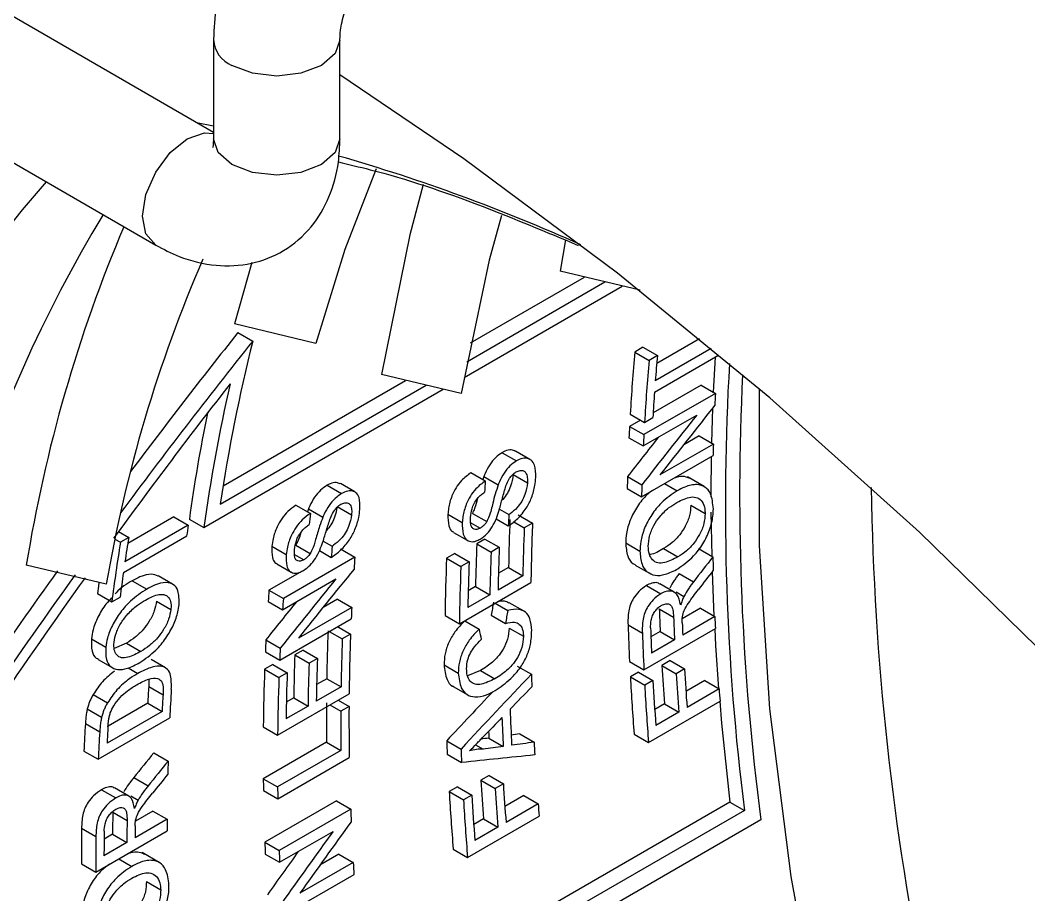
# Model space of a CAD drawing. Extents: x 17.3 to 113.1, y 4.8 to 84.5.
# Drawn here: x 75.046 to 76.043, y 64.821 to 65.686 of the extents above; entities that cross this region are included whole.
import ezdxf

# ---------------------------------------------------------------- set-up
doc = ezdxf.new("R2010")
doc.units = 0
doc.header["$MEASUREMENT"] = 0
doc.layers.add('OBJECT', color=7, linetype='CONTINUOUS')

msp = doc.modelspace()

# ---------------------------------------------------------------- linework, layer by layer
at = {"layer": 'OBJECT'}
for p, q in [((75.23685, 65.57482), (74.80027, 65.82685)), ((74.73778, 65.7186), (75.17972, 65.46347)), ((75.23685, 65.66662), (75.23685, 65.56864)), ((75.36185, 65.56864), (75.36185, 65.66662)), ((75.22, 65.58455), (75.23687, 65.58134)), ((75.58484, 65.46854), (75.5796, 65.43758)), ((75.27476, 65.44623), (75.25773, 65.38583)), ((75.49096, 65.36683), (75.60362, 65.43187)), ((75.65856, 65.41881), (75.5796, 65.43758)), ((75.48455, 65.33278), (75.64086, 65.42302)), ((75.48736, 65.34823), (75.6239, 65.42705)), ((75.33802, 65.36635), (75.25773, 65.38583)), ((75.26108, 65.37706), (75.27567, 65.36864)), ((75.71729, 65.37092), (75.67499, 65.3465)), ((75.66146, 65.3625), (75.6533, 65.35779)), ((75.66146, 65.3625), (75.67567, 65.3543)), ((75.72898, 65.36128), (75.67361, 65.32932)), ((75.6533, 65.35779), (75.66751, 65.34959)), ((75.67567, 65.3543), (75.66751, 65.34959)), ((75.6728, 65.31827), (75.73535, 65.35438)), ((75.73265, 65.35282), (75.73081, 65.31827)), ((75.48179, 65.31676), (75.40282, 65.33553)), ((75.22729, 65.18427), (75.46408, 65.32097)), ((75.24361, 65.20751), (75.44713, 65.325)), ((75.24641, 65.22565), (75.42684, 65.32982)), ((75.71888, 65.32515), (75.67145, 65.29777)), ((75.71888, 65.32515), (75.73305, 65.31697)), ((75.73305, 65.31697), (75.66234, 65.27615)), ((75.64884, 65.29651), (75.66301, 65.28833)), ((75.66178, 65.26496), (75.71455, 65.29542)), ((75.66301, 65.28833), (75.67117, 65.29304)), ((75.65905, 65.29061), (75.64817, 65.28433)), ((75.64817, 65.28433), (75.66234, 65.27615)), ((75.64762, 65.27313), (75.66178, 65.26496)), ((75.71687, 65.27502), (75.70168, 65.26625)), ((75.71687, 65.27502), (75.73102, 65.26685)), ((75.73102, 65.26685), (75.67826, 65.23639)), ((75.52225, 65.25833), (75.53644, 65.25013)), ((75.54965, 65.25174), (75.53546, 65.25993)), ((75.66001, 65.21469), (75.73072, 65.25551)), ((75.4914, 65.2386), (75.5056, 65.23041)), ((75.50417, 65.23486), (75.50319, 65.2318)), ((75.50417, 65.23486), (75.51836, 65.22667)), ((75.53309, 65.23671), (75.54726, 65.22853)), ((75.64618, 65.23484), (75.66033, 65.22667)), ((75.72191, 65.22485), (75.70542, 65.23437)), ((75.3493, 65.22613), (75.36355, 65.2179)), ((75.37653, 65.21964), (75.36229, 65.22786)), ((75.64587, 65.22285), (75.66001, 65.21469)), ((75.68279, 65.22783), (75.69519, 65.22068)), ((75.31839, 65.20644), (75.33263, 65.19822)), ((75.33076, 65.20293), (75.32969, 65.19992)), ((75.33076, 65.20293), (75.34499, 65.19471)), ((75.35914, 65.20509), (75.37336, 65.19688)), ((75.51951, 65.20248), (75.52882, 65.1971)), ((75.70871, 65.2064), (75.72285, 65.19824)), ((75.19758, 65.1949), (75.15211, 65.16865)), ((75.19758, 65.1949), (75.21189, 65.18664)), ((75.21299, 65.19253), (75.22729, 65.18427)), ((75.46859, 65.19742), (75.48277, 65.18924)), ((75.49278, 65.19837), (75.50695, 65.19019)), ((75.51622, 65.19286), (75.52828, 65.1859)), ((75.53811, 65.19697), (75.55227, 65.1888)), ((75.72864, 65.19971), (75.72938, 65.15619)), ((75.21189, 65.18664), (75.14934, 65.15053)), ((75.49115, 65.18917), (75.50055, 65.18374)), ((75.53367, 65.19012), (75.54411, 65.18409)), ((75.55227, 65.1888), (75.54411, 65.18409)), ((75.13949, 65.17297), (75.14489, 65.16985)), ((75.14299, 65.18037), (75.15305, 65.17456)), ((75.15305, 65.17456), (75.14489, 65.16985)), ((75.14781, 65.1399), (75.21036, 65.17601)), ((75.47409, 65.17962), (75.48825, 65.17145)), ((75.50527, 65.17301), (75.49712, 65.1683)), ((75.50527, 65.17301), (75.51943, 65.16484)), ((75.29457, 65.16584), (75.30879, 65.15763)), ((75.31831, 65.16705), (75.33252, 65.15885)), ((75.34169, 65.16158), (75.35326, 65.1549)), ((75.34525, 65.17104), (75.35419, 65.16588)), ((75.36245, 65.1632), (75.37664, 65.15501)), ((75.49712, 65.1683), (75.51127, 65.16013)), ((75.51943, 65.16484), (75.51127, 65.16013)), ((75.64434, 65.16935), (75.65848, 65.16118)), ((75.68181, 65.16352), (75.69596, 65.15536)), ((75.71643, 65.16367), (75.73058, 65.1555)), ((75.37664, 65.15501), (75.30593, 65.11418)), ((75.317, 65.15766), (75.32602, 65.15246)), ((75.47548, 65.15882), (75.46732, 65.15411)), ((75.46732, 65.15411), (75.48148, 65.14593)), ((75.47548, 65.15882), (75.48963, 65.15064)), ((75.13093, 65.12831), (75.05185, 65.14713)), ((75.29934, 65.14846), (75.31355, 65.14026)), ((75.48963, 65.15064), (75.48148, 65.14593)), ((75.52855, 65.14491), (75.5186, 65.13917)), ((75.52855, 65.14491), (75.5427, 65.13675)), ((75.6538, 65.14731), (75.66795, 65.13915)), ((75.15661, 65.1318), (75.17088, 65.12357)), ((75.19646, 65.1284), (75.1822, 65.13663)), ((75.32459, 65.14134), (75.29174, 65.12238)), ((75.30514, 65.10313), (75.3579, 65.13359)), ((75.5427, 65.13675), (75.51822, 65.12262)), ((75.69722, 65.13883), (75.71137, 65.13066)), ((75.72983, 65.14076), (75.73165, 65.0969)), ((75.29174, 65.12238), (75.30593, 65.11418)), ((75.47996, 65.08923), (75.55067, 65.13005)), ((75.49592, 65.12607), (75.48868, 65.1219)), ((75.49592, 65.12607), (75.51006, 65.11791)), ((75.66493, 65.12708), (75.67908, 65.11891)), ((75.6923, 65.12047), (75.67815, 65.12864)), ((75.12211, 65.11914), (75.13639, 65.1109)), ((75.13639, 65.1109), (75.14455, 65.11561)), ((75.18051, 65.11154), (75.19474, 65.10332)), ((75.35939, 65.11367), (75.34519, 65.10548)), ((75.35939, 65.11367), (75.37355, 65.10549)), ((75.51006, 65.11791), (75.48831, 65.10535)), ((75.6944, 65.12073), (75.70198, 65.11635)), ((75.29095, 65.11132), (75.30514, 65.10313)), ((75.37355, 65.10549), (75.32079, 65.07503)), ((75.51534, 65.10966), (75.52788, 65.10242)), ((75.54335, 65.10192), (75.52921, 65.11008)), ((75.67756, 65.10394), (75.69171, 65.09577)), ((75.71833, 65.10459), (75.70025, 65.09415)), ((75.71833, 65.10459), (75.7325, 65.09641)), ((75.30231, 65.05347), (75.37302, 65.09429)), ((75.46582, 65.09739), (75.47996, 65.08923)), ((75.4853, 65.09208), (75.49944, 65.08392)), ((75.51136, 65.09776), (75.5255, 65.08959)), ((75.7325, 65.09641), (75.70077, 65.07809)), ((75.35126, 65.08173), (75.36422, 65.07424)), ((75.35942, 65.08644), (75.37238, 65.07895)), ((75.52913, 65.08504), (75.54327, 65.07688)), ((75.64666, 65.08823), (75.66082, 65.08006)), ((75.66234, 65.04375), (75.73305, 65.08457)), ((75.11616, 65.07447), (75.13039, 65.06626)), ((75.28871, 65.07349), (75.30287, 65.06531)), ((75.37238, 65.07895), (75.36422, 65.07424)), ((75.67845, 65.08156), (75.66928, 65.07627)), ((75.69261, 65.07338), (75.66994, 65.0603)), ((75.67845, 65.08156), (75.69261, 65.07338)), ((75.15099, 65.07018), (75.1388, 65.06472)), ((75.15099, 65.07018), (75.1652, 65.06197)), ((75.28815, 65.06164), (75.30231, 65.05347)), ((75.3254, 65.06316), (75.31725, 65.05845)), ((75.3254, 65.06316), (75.33956, 65.05498)), ((75.12301, 65.05395), (75.13722, 65.04574)), ((75.18934, 65.04576), (75.17515, 65.05395)), ((75.31725, 65.05845), (75.3314, 65.05027)), ((75.33956, 65.05498), (75.3314, 65.05027)), ((75.64817, 65.05193), (75.66234, 65.04375)), ((75.68831, 65.05283), (75.68015, 65.04812)), ((75.68831, 65.05283), (75.70248, 65.04465)), ((75.15254, 65.04565), (75.16199, 65.04019)), ((75.2956, 65.04896), (75.28744, 65.04425)), ((75.28744, 65.04425), (75.30159, 65.03608)), ((75.2956, 65.04896), (75.30975, 65.04079)), ((75.46476, 65.04874), (75.4789, 65.04057)), ((75.50079, 65.04304), (75.48795, 65.03796)), ((75.50079, 65.04304), (75.51494, 65.03488)), ((75.53707, 65.04753), (75.55122, 65.03936)), ((75.68015, 65.04812), (75.69432, 65.03994)), ((75.70248, 65.04465), (75.69432, 65.03994)), ((75.30975, 65.04079), (75.30159, 65.03608)), ((75.3488, 65.03499), (75.3388, 65.02921)), ((75.3488, 65.03499), (75.36295, 65.02682)), ((75.65712, 65.04153), (75.64896, 65.03682)), ((75.64896, 65.03682), (75.66313, 65.02864)), ((75.65712, 65.04153), (75.67129, 65.03335)), ((75.67129, 65.03335), (75.66313, 65.02864)), ((75.72251, 65.03308), (75.70387, 65.02233)), ((75.72251, 65.03308), (75.7367, 65.02489)), ((75.17279, 65.02714), (75.18697, 65.01896)), ((75.36295, 65.02682), (75.33847, 65.01269)), ((75.47143, 65.02868), (75.4882, 65.01899)), ((75.7367, 65.02489), (75.70498, 65.00657)), ((75.11797, 65.01946), (75.13216, 65.01127)), ((75.30024, 64.97929), (75.37095, 65.02011)), ((75.31617, 65.01615), (75.30888, 65.01194)), ((75.31617, 65.01615), (75.33031, 65.00798)), ((75.36007, 65.01383), (75.37085, 65.0076)), ((75.6669, 64.97203), (75.73761, 65.01285)), ((75.11212, 65.00513), (75.1263, 64.99694)), ((75.18604, 65.00267), (75.13164, 64.97127)), ((75.17187, 65.01085), (75.13265, 64.9882)), ((75.17187, 65.01085), (75.18604, 65.00267)), ((75.33031, 65.00798), (75.30855, 64.99542)), ((75.35191, 65.00912), (75.36269, 65.00289)), ((75.37085, 65.0076), (75.36269, 65.00289)), ((75.68262, 65.01006), (75.67305, 65.00453)), ((75.69682, 65.00186), (75.67415, 64.98878)), ((75.68262, 65.01006), (75.69682, 65.00186)), ((75.12292, 64.95537), (75.19363, 64.99619)), ((75.11022, 64.99062), (75.12439, 64.98244)), ((75.2861, 64.98745), (75.30024, 64.97929)), ((75.34866, 64.97226), (75.28611, 64.93615)), ((75.34866, 64.97226), (75.3628, 64.96409)), ((75.46741, 64.97368), (75.48157, 64.96551)), ((75.50911, 64.97628), (75.52327, 64.96811)), ((75.53968, 64.98042), (75.55385, 64.97224)), ((75.6527, 64.98023), (75.6669, 64.97203)), ((75.10876, 64.96354), (75.12292, 64.95537)), ((75.3628, 64.96409), (75.30025, 64.92798)), ((75.4959, 64.96967), (75.5033, 64.96539)), ((75.17788, 64.96172), (75.19203, 64.95356)), ((75.30041, 64.91638), (75.37112, 64.9572)), ((75.46796, 64.96038), (75.48213, 64.9522)), ((75.15803, 64.93725), (75.17218, 64.92908)), ((75.28611, 64.93615), (75.30025, 64.92798)), ((75.50924, 64.93937), (75.50108, 64.93466)), ((75.50108, 64.93466), (75.51526, 64.92647)), ((75.50924, 64.93937), (75.52342, 64.93118)), ((75.12606, 64.92532), (75.14021, 64.91715)), ((75.15313, 64.91888), (75.13899, 64.92704)), ((75.28627, 64.92454), (75.30041, 64.91638)), ((75.47803, 64.92808), (75.46987, 64.92337)), ((75.46987, 64.92337), (75.48405, 64.91519)), ((75.47803, 64.92808), (75.4922, 64.9199)), ((75.52342, 64.93118), (75.51526, 64.92647)), ((75.15517, 64.91918), (75.16238, 64.91501)), ((75.74737, 64.91311), (75.21299, 64.60462)), ((75.35834, 64.91432), (75.28763, 64.8735)), ((75.35834, 64.91432), (75.3725, 64.90615)), ((75.4922, 64.9199), (75.48405, 64.91519)), ((75.54359, 64.91953), (75.52491, 64.90875)), ((75.54359, 64.91953), (75.5578, 64.91133)), ((75.74737, 64.91311), (75.76167, 64.90485)), ((75.13729, 64.90298), (75.15143, 64.89482)), ((75.17703, 64.90423), (75.15976, 64.89426)), ((75.17703, 64.90423), (75.19117, 64.89606)), ((75.76167, 64.90485), (75.22729, 64.59636)), ((75.3725, 64.90615), (75.30179, 64.86533)), ((75.5578, 64.91133), (75.52607, 64.89302)), ((75.19117, 64.89606), (75.15944, 64.87775)), ((75.77799, 64.89543), (75.24361, 64.58694)), ((75.48804, 64.85845), (75.55875, 64.89927)), ((75.50371, 64.89651), (75.49409, 64.89095)), ((75.50371, 64.89651), (75.51791, 64.88831)), ((75.10649, 64.88722), (75.12064, 64.87906)), ((75.12047, 64.84372), (75.19118, 64.88455)), ((75.30226, 64.85354), (75.35503, 64.884)), ((75.51791, 64.88831), (75.49524, 64.87522)), ((75.15128, 64.87304), (75.12862, 64.85995)), ((75.13714, 64.8812), (75.12871, 64.87633)), ((75.13714, 64.8812), (75.15128, 64.87304)), ((75.28763, 64.8735), (75.30179, 64.86533)), ((75.18305, 64.85349), (75.16642, 64.86309)), ((75.47383, 64.86665), (75.48804, 64.85845)), ((75.14324, 64.85687), (75.15603, 64.84949)), ((75.2881, 64.86172), (75.30226, 64.85354)), ((75.37505, 64.85339), (75.32228, 64.82293)), ((75.36087, 64.86157), (75.3421, 64.85073)), ((75.36087, 64.86157), (75.37505, 64.85339)), ((75.10632, 64.85189), (75.12047, 64.84372)), ((75.17056, 64.83464), (75.18471, 64.82647)), ((75.30507, 64.80063), (75.37578, 64.84145))]:
    msp.add_line(p, q, dxfattribs=at)
at = {"layer": 'OBJECT', "flags": 128}
for points in [[(75.36184, 65.66599), (75.3571, 65.65282), (75.34355, 65.64111), (75.32327, 65.63329), (75.29935, 65.63054), (75.27544, 65.63329), (75.25516, 65.64111)], [(77.33365, 63.05845), (77.33219, 63.06233), (77.25324, 63.26016), (77.1661, 63.45664), (77.0711, 63.65098), (76.96863, 63.84239), (76.8591, 64.03011), (76.74296, 64.21337), (76.62067, 64.39144), (76.49272, 64.56361), (76.35963, 64.72917), (76.22193, 64.88747), (76.08018, 65.03786), (75.93496, 65.17974), (75.78683, 65.31254), (75.63641, 65.43572), (75.48429, 65.54879), (75.36161, 65.63178)], [(75.16677, 65.49208), (75.17014, 65.51356), (75.17972, 65.53564), (75.19405, 65.55498), (75.21097, 65.56863), (75.22788, 65.57451), (75.23685, 65.5739)], [(75.25516, 65.54313), (75.24161, 65.55483), (75.23685, 65.56864)], [(75.36185, 65.56864), (75.3571, 65.55483), (75.34355, 65.54313), (75.32327, 65.5353), (75.29935, 65.53256), (75.27544, 65.5353), (75.25516, 65.54313)], [(75.39771, 65.53895), (75.36671, 65.45902), (75.33802, 65.36635)], [(75.4442, 65.52348), (75.43091, 65.47376), (75.40282, 65.33553)], [(75.17971, 65.46347), (75.17014, 65.4745), (75.16677, 65.49208)], [(75.52161, 65.49263), (75.50952, 65.44843), (75.48179, 65.31676)], [(75.77619, 65.32163), (75.77619, 65.16617), (75.78665, 65.00514), (75.80749, 64.83952), (75.8386, 64.6703), (75.87979, 64.49852), (75.93081, 64.3252), (75.99134, 64.15139), (76.06103, 63.97815), (76.13946, 63.80651), (76.22615, 63.63752)], [(75.73014, 65.30222), (75.72975, 65.29098), (75.72912, 65.26795)], [(75.72886, 65.25443), (75.72857, 65.21792), (75.72857, 65.21485)], [(75.12354, 65.13014), (75.12307, 65.12659), (75.12211, 65.11914)], [(75.73232, 65.08415), (75.73328, 65.06782), (75.73626, 65.02514)], [(75.73727, 65.01265), (75.73915, 64.99099), (75.74737, 64.91311)], [(75.5088, 64.98299), (75.50894, 64.97986), (75.50911, 64.97628)]]:
    msp.add_lwpolyline(points, dxfattribs=at)
at = {"layer": 'OBJECT'}
for centre, radius, start, end in [((75.26598, 65.66819), 0.02916, 183.06962, 248.22934), ((74.8679, 63.83628), 1.78457, 65.77475, 73.97478), ((75.98024, 64.72859), 1.20906, 138.73628, 175.2801), ((76.28968, 64.78841), 1.35908, 148.76237, 177.45923), ((76.48975, 64.91399), 1.45668, 157.06449, 170.79002), ((76.50427, 64.8948), 1.39305, 156.52879, 170.35042), ((76.87255, 64.96713), 1.64658, 165.88644, 171.60553), ((77.6842, 65.17929), 2.03873, 174.9771, 176.70404), ((77.65525, 65.17855), 1.98737, 174.9266, 175.64929), ((77.67896, 65.17125), 2.01935, 174.93319, 176.67617), ((78.16382, 65.20603), 2.42095, 176.67763, 187.14641), ((78.20165, 65.21512), 2.44465, 177.17996, 187.51413), ((76.89833, 64.9516), 1.68716, 167.16378, 172.07322), ((77.72213, 65.17368), 2.05443, 175.96413, 176.66933), ((77.82316, 65.20757), 2.09297, 177.00367, 177.32796), ((76.93309, 64.9544), 1.7365, 168.60949, 172.11825), ((77.7776, 65.17385), 2.13229, 177.03007, 177.3313), ((77.76324, 65.1662), 2.10378, 177.0041, 177.30935), ((77.91763, 65.20386), 2.18752, 178.34994, 178.64715), ((77.85174, 65.17117), 2.20648, 178.34631, 178.65773), ((77.52526, 65.07874), 2.02535, 175.70536, 176.01888), ((77.8432, 65.16313), 2.1838, 178.33265, 178.64726), ((78.56694, 65.26161), 2.68008, 180.80615, 191.67043), ((77.22651, 64.9857), 1.90576, 173.59742, 173.92501), ((77.62997, 65.0892), 2.10392, 177.06005, 177.36543), ((77.7224, 65.10386), 2.19423, 177.69097, 178.92789), ((76.97362, 64.92716), 1.78074, 171.62121, 171.96679), ((77.7182, 65.09569), 2.17589, 177.67168, 178.91886), ((77.73645, 65.10007), 2.18599, 177.67378, 179.21423), ((76.89604, 64.89334), 1.76553, 170.83458, 171.62367), ((76.91689, 64.88418), 1.79488, 170.84196, 172.7433), ((77.33168, 64.99333), 1.98501, 175.01325, 175.3313), ((77.69441, 65.0849), 2.19888, 177.82626, 178.9271), ((77.69801, 65.08146), 2.18018, 177.80804, 178.91817), ((77.39905, 65.00415), 2.02803, 175.73405, 176.06504), ((77.67292, 65.06735), 2.20731, 177.74749, 179.22009), ((77.68985, 65.07675), 2.18018, 177.80804, 178.91817), ((78.1179, 65.20363), 2.38781, 181.15489, 181.47597), ((77.66753, 65.05921), 2.18777, 177.72824, 179.21381), ((77.66501, 65.06426), 2.17709, 177.72608, 178.91868), ((76.95426, 64.88494), 1.82436, 171.96632, 172.73596), ((77.32579, 64.97195), 2.0396, 175.77032, 176.08181), ((77.32522, 64.96354), 2.0249, 175.73361, 176.04727), ((77.47122, 64.99977), 2.10033, 177.1147, 177.42076), ((78.15425, 65.19104), 2.47823, 182.01424, 182.53212), ((78.14855, 65.18287), 2.45838, 182.03048, 182.55264), ((78.21514, 65.2071), 2.48512, 182.55277, 182.82596), ((77.55375, 64.99984), 2.20522, 177.85419, 179.08681), ((78.12658, 65.17336), 2.48138, 181.96595, 182.80491), ((78.12045, 65.16956), 2.45294, 181.97076, 182.553), ((78.17204, 65.18823), 2.47373, 182.27167, 182.55188), ((77.39586, 64.96752), 2.10981, 177.12108, 177.44311), ((77.54933, 64.99168), 2.18666, 177.83619, 179.07913), ((77.56784, 64.99608), 2.19702, 177.83841, 179.37348), ((78.12196, 65.16523), 2.46261, 181.98196, 182.82749), ((77.40863, 64.95858), 2.10846, 177.09838, 177.42055), ((77.52667, 64.98087), 2.21079, 177.98919, 179.08576), ((77.52889, 64.97746), 2.19071, 177.97198, 179.07847), ((77.50301, 64.9634), 2.21704, 177.90999, 179.37836), ((77.52073, 64.97275), 2.19071, 177.97198, 179.07847), ((78.25888, 65.19655), 2.583, 183.29416, 184.14035), ((78.26272, 65.19319), 2.56454, 183.32057, 184.17316), ((77.49919, 64.95522), 2.19908, 177.89283, 179.37304), ((77.49668, 64.96024), 2.18841, 177.89062, 179.07887), ((77.94845, 65.10017), 2.39801, 181.45304, 181.74988), ((78.2339, 65.17909), 2.58886, 183.15018, 184.40544), ((78.2266, 65.17504), 2.55923, 183.1738, 184.17376), ((78.25456, 65.18848), 2.56454, 183.32057, 184.17316), ((77.26479, 64.90073), 2.09581, 176.54196, 176.98827), ((77.27467, 64.89695), 2.0834, 176.48883, 177.26976), ((78.22838, 65.17095), 2.56919, 183.17521, 184.44052), ((78.32151, 65.21337), 2.59167, 184.1705, 184.43739), ((77.26258, 64.89248), 2.07946, 176.51286, 176.96257), ((77.67043, 64.99849), 2.32191, 179.68975, 180.64718), ((77.66522, 64.99032), 2.30257, 179.6871, 180.65258), ((77.68328, 64.99504), 2.31247, 179.68871, 180.9377), ((77.99004, 65.08973), 2.46139, 181.97478, 182.80576), ((77.98148, 65.08502), 2.46099, 182.0574, 182.72291), ((77.20916, 64.86422), 2.10275, 176.55374, 177.29272), ((77.20742, 64.85594), 2.08686, 176.52484, 177.26927), ((77.20303, 64.86136), 2.0743, 176.51946, 176.96286), ((77.93303, 65.06912), 2.46747, 182.21676, 182.52598), ((78.07675, 65.10552), 2.52642, 183.02407, 183.31076), ((77.95643, 65.06214), 2.47674, 182.23601, 182.54414), ((77.38293, 64.89262), 2.19175, 178.40692, 178.74722), ((77.64492, 64.9627), 2.35896, 180.64479, 180.92674), ((78.09738, 65.09406), 2.60118, 183.51317, 184.35559), ((77.63905, 64.95453), 2.33895, 180.65017, 180.93455), ((78.07075, 65.0765), 2.60538, 183.36942, 184.61989), ((78.09433, 65.08608), 2.584, 183.54131, 184.38964), ((78.10249, 65.09079), 2.584, 183.54131, 184.38964), ((78.06643, 65.06845), 2.58693, 183.39643, 184.65629), ((78.06404, 65.07246), 2.57636, 183.3948, 184.39065), ((77.42006, 64.87657), 2.28292, 179.33712, 179.88385), ((77.83178, 64.99861), 2.46102, 182.15304, 182.44331), ((78.18021, 65.11261), 2.63013, 184.38892, 184.65259), ((77.42285, 64.86836), 2.27157, 179.33248, 179.88192), ((77.49632, 64.89136), 2.30516, 179.88316, 180.16946), ((77.39653, 64.85871), 2.29022, 179.28659, 180.17055), ((77.39122, 64.85532), 2.2626, 179.26898, 179.88272), ((77.43594, 64.87305), 2.2765, 179.58575, 179.88178), ((77.39338, 64.85054), 2.27292, 179.28105, 180.17171), ((77.757, 64.96558), 2.47108, 182.13544, 182.40892), ((77.75099, 64.95739), 2.45093, 182.15248, 182.42826), ((77.90777, 65.00241), 2.53711, 183.36739, 183.63748)]:
    msp.add_arc(centre, radius, start, end, dxfattribs=at)
for centre, major_axis, ratio, start_param, end_param in [((76.50639, 63.66674), (1.78361, 3.01858), 0.57051, 1.329162, 1.379505), ((76.50639, 63.66674), (1.76905, 2.99394), 0.57051, 1.327082, 1.389589), ((76.52662, 63.67843), (1.76905, 2.99394), 0.57051, 1.347201, 1.402923), ((77.30808, 64.12955), (2.78875, 3.45145), 0.442764, 1.587887, 1.607624), ((77.28925, 64.11868), (2.78875, 3.45145), 0.442764, 1.587557, 1.607294), ((77.28925, 64.11868), (2.8117, 3.47986), 0.442764, 1.596584, 1.607564), ((77.51641, 64.24982), (3.01178, 3.56848), 0.419395, 1.669404, 1.676158), ((76.50639, 63.66674), (1.78361, 3.01858), 0.57051, 1.414553, 1.486534), ((76.88526, 63.88546), (2.78875, 3.45145), 0.442764, 1.564096, 1.583858), ((77.53627, 64.26128), (3.03298, 3.5798), 0.41727, 1.676493, 1.681623), ((76.52662, 63.67843), (1.76905, 2.99394), 0.57051, 1.416908, 1.507335), ((76.50639, 63.66674), (1.76905, 2.99394), 0.57051, 1.411695, 1.495404), ((76.86643, 63.87459), (2.78875, 3.45145), 0.442764, 1.563765, 1.583528), ((76.86643, 63.87459), (2.8117, 3.47986), 0.442764, 1.573231, 1.583992), ((77.24271, 64.09182), (-0.6553, 2.40536), 0.687504, 0.956272, 0.962028), ((77.24271, 64.09182), (-0.64995, 2.38573), 0.687504, 0.956203, 0.962007), ((77.22038, 64.07893), (-1.53777, 1.91145), 0.445009, 0.709155, 0.714959), ((77.39734, 64.18108), (4.45784, 4.38232), 0.30696, 1.685397, 1.701747), ((77.39734, 64.18108), (4.49453, 4.41839), 0.30696, 1.690694, 1.701371), ((77.43543, 64.20307), (4.77474, 4.56655), 0.289283, 1.69096, 1.695646), ((77.43546, 64.20309), (4.77632, 4.56747), 0.289199, 1.697391, 1.701393), ((76.97693, 63.93838), (4.99472, 0.33219), 0.23569, 1.853363, 1.855006), ((76.977, 63.93842), (4.99427, 0.33188), 0.235696, 1.847021, 1.848807), ((76.977, 63.93842), (4.9535, 0.32917), 0.235696, 1.846507, 1.851198), ((76.97693, 63.93838), (4.95395, 0.32948), 0.23569, 1.852902, 1.857121), ((76.81809, 63.84668), (3.03657, 3.59785), 0.419395, 1.614521, 1.62122), ((76.81809, 63.84668), (3.01178, 3.56848), 0.419395, 1.614263, 1.621017), ((76.97036, 63.93459), (4.65629, 0.11859), 0.238594, 1.873671, 1.890041), ((76.8368, 63.85749), (3.03298, 3.5798), 0.41727, 1.621352, 1.626481), ((77.22408, 64.08106), (2.78875, 3.45145), 0.442764, 1.690813, 1.710568), ((77.20525, 64.07019), (2.78875, 3.45145), 0.442764, 1.690483, 1.710238), ((77.20525, 64.07019), (2.8117, 3.47986), 0.442764, 1.697841, 1.709666)]:
    msp.add_ellipse(centre, major_axis=major_axis, ratio=ratio, start_param=start_param, end_param=end_param, dxfattribs=at)
for points, knots in [([(75.3565, 65.87384), (75.34933, 65.86931), (75.32974, 65.85689), (75.30082, 65.82895), (75.2723, 65.78984), (75.25097, 65.74584), (75.23882, 65.70381), (75.23744, 65.67769), (75.23685, 65.66662)], [0, 0, 0, 0, 0.107649, 0.294548, 0.481451, 0.669064, 0.859789, 1, 1, 1, 1]), ([(75.36185, 65.66662), (75.36197, 65.66952), (75.36225, 65.67686), (75.36598, 65.69369), (75.37465, 65.71517), (75.38798, 65.73701), (75.4032, 65.75425), (75.41383, 65.76251), (75.41818, 65.7651), (75.41899, 65.76559)], [0, 0, 0, 0, 0.1031204, 0.2609664, 0.4346479, 0.6201617, 0.8076395, 0.9640403, 1, 1, 1, 1]), ([(75.17972, 65.46347), (75.18735, 65.45949), (75.20645, 65.44953), (75.23853, 65.44193), (75.27443, 65.44366), (75.30767, 65.45668), (75.33456, 65.47998), (75.35258, 65.51071), (75.36077, 65.5409), (75.36155, 65.56088), (75.36185, 65.56864)], [0, 0, 0, 0, 0.095827, 0.239922, 0.374678, 0.506218, 0.644612, 0.777364, 0.913627, 1, 1, 1, 1]), ([(75.23685, 65.56864), (75.23671, 65.56623), (75.23638, 65.56051), (75.23598, 65.55987), (75.23575, 65.55949)], [0, 0, 0, 0, 0.420905, 1, 1, 1, 1]), ([(75.3603, 65.54561), (75.37076, 65.54317), (75.41654, 65.53249), (75.49566, 65.50596), (75.56555, 65.47659), (75.59733, 65.46323)], [0, 0, 0, 0, 0.139044, 0.608553, 1, 1, 1, 1]), ([(75.53529, 65.25958), (75.53404, 65.26021), (75.53124, 65.26162), (75.52636, 65.2605), (75.52317, 65.25882), (75.52225, 65.25833)], [0, 0, 0, 0, 0.366603, 0.816017, 1, 1, 1, 1]), ([(75.52225, 65.25833), (75.52006, 65.25685), (75.51565, 65.25388), (75.50955, 65.24634), (75.5061, 65.23971), (75.50456, 65.23584), (75.50417, 65.23486)], [0, 0, 0, 0, 0.289942, 0.583, 0.89452, 1, 1, 1, 1]), ([(75.55545, 65.23373), (75.55537, 65.23814), (75.55525, 65.2452), (75.55122, 65.25143), (75.5459, 65.25333), (75.54056, 65.25233), (75.53737, 65.25063), (75.53644, 65.25013)], [0, 0, 0, 0, 0.335652, 0.537029, 0.739753, 0.92441, 1, 1, 1, 1]), ([(75.53644, 65.25013), (75.53425, 65.24866), (75.52984, 65.24568), (75.52374, 65.23815), (75.52029, 65.23152), (75.51875, 65.22765), (75.51836, 65.22667)], [0, 0, 0, 0, 0.28992, 0.582948, 0.894459, 1, 1, 1, 1]), ([(75.4914, 65.2386), (75.48821, 65.23623), (75.48283, 65.23225), (75.47636, 65.22362), (75.4717, 65.21412), (75.46927, 65.20514), (75.46877, 65.19943), (75.46859, 65.19742)], [0, 0, 0, 0, 0.251966, 0.423411, 0.594965, 0.857642, 1, 1, 1, 1]), ([(75.53309, 65.23671), (75.53254, 65.2329), (75.53168, 65.22695), (75.52756, 65.21835), (75.52432, 65.2135), (75.52225, 65.21173), (75.52196, 65.21149)], [0, 0, 0, 0, 0.4500403, 0.7033982, 0.9593539, 1, 1, 1, 1]), ([(75.52599, 65.22548), (75.52702, 65.22807), (75.52853, 65.2319), (75.53208, 65.23634), (75.5344, 65.2383), (75.53574, 65.23913), (75.53611, 65.23936)], [0, 0, 0, 0, 0.467332, 0.690535, 0.913408, 1, 1, 1, 1]), ([(75.52828, 65.1859), (75.53146, 65.18813), (75.53785, 65.1926), (75.5461, 65.20284), (75.55202, 65.21453), (75.55468, 65.22492), (75.55523, 65.23118), (75.55545, 65.23373)], [0, 0, 0, 0, 0.2158705, 0.433499, 0.6207406, 0.8461749, 1, 1, 1, 1]), ([(75.53611, 65.23936), (75.53745, 65.23996), (75.54012, 65.24116), (75.54344, 65.24075), (75.54598, 65.23843), (75.54735, 65.23424), (75.54729, 65.23039), (75.54726, 65.22853)], [0, 0, 0, 0, 0.177808, 0.356259, 0.528493, 0.77198, 1, 1, 1, 1]), ([(75.70765, 65.23278), (75.70542, 65.23381), (75.70097, 65.23587), (75.6951, 65.23412), (75.69216, 65.23324)], [0, 0, 0, 0, 0.499683, 1, 1, 1, 1]), ([(75.3493, 65.22613), (75.34711, 65.22466), (75.3427, 65.22171), (75.33648, 65.2143), (75.33284, 65.20776), (75.33119, 65.20393), (75.33076, 65.20293)], [0, 0, 0, 0, 0.288639, 0.58036, 0.890705, 1, 1, 1, 1]), ([(75.36211, 65.22751), (75.36091, 65.22811), (75.35823, 65.22946), (75.35341, 65.22831), (75.35023, 65.22662), (75.3493, 65.22613)], [0, 0, 0, 0, 0.365943, 0.815512, 1, 1, 1, 1]), ([(75.5056, 65.23041), (75.5024, 65.22804), (75.49702, 65.22406), (75.49055, 65.21543), (75.48588, 65.20593), (75.48345, 65.19696), (75.48294, 65.19124), (75.48277, 65.18924)], [0, 0, 0, 0, 0.251961, 0.423405, 0.594951, 0.857646, 1, 1, 1, 1]), ([(75.51836, 65.22667), (75.51734, 65.2236), (75.5153, 65.21747), (75.51261, 65.20706), (75.51066, 65.19797), (75.50772, 65.1918), (75.50695, 65.19019)], [0, 0, 0, 0, 0.251194, 0.501937, 0.869559, 1, 1, 1, 1]), ([(75.51652, 65.19346), (75.51748, 65.19618), (75.51988, 65.20297), (75.52239, 65.21351), (75.52479, 65.22149), (75.52599, 65.22548)], [0, 0, 0, 0, 0.250637, 0.625422, 1, 1, 1, 1]), ([(75.54726, 65.22853), (75.54671, 65.22474), (75.54583, 65.21882), (75.54176, 65.21007), (75.53664, 65.20319), (75.53201, 65.19936), (75.52925, 65.1974), (75.52882, 65.1971)], [0, 0, 0, 0, 0.33346, 0.521189, 0.710845, 0.955928, 1, 1, 1, 1]), ([(75.73101, 65.203), (75.73046, 65.20829), (75.72953, 65.21729), (75.72317, 65.22508), (75.71433, 65.22758), (75.7045, 65.22559), (75.69773, 65.22202), (75.69519, 65.22068)], [0, 0, 0, 0, 0.262985, 0.446888, 0.631374, 0.861899, 1, 1, 1, 1]), ([(75.36355, 65.2179), (75.36136, 65.21643), (75.35694, 65.21348), (75.35072, 65.20608), (75.34708, 65.19954), (75.34542, 65.19571), (75.34499, 65.19471)], [0, 0, 0, 0, 0.288607, 0.580274, 0.890583, 1, 1, 1, 1]), ([(75.38157, 65.20207), (75.38165, 65.20637), (75.38178, 65.21327), (75.37808, 65.21934), (75.37295, 65.22115), (75.36767, 65.2201), (75.36448, 65.2184), (75.36355, 65.2179)], [0, 0, 0, 0, 0.334879, 0.536664, 0.739836, 0.924306, 1, 1, 1, 1]), ([(75.49095, 65.19439), (75.49125, 65.19719), (75.49172, 65.20157), (75.49437, 65.20819), (75.49762, 65.21304), (75.50127, 65.21675), (75.50368, 65.21853), (75.5048, 65.21935)], [0, 0, 0, 0, 0.320477, 0.501121, 0.682968, 0.852745, 1, 1, 1, 1]), ([(75.49779, 65.21297), (75.49704, 65.20973), (75.49593, 65.20492), (75.49356, 65.19998), (75.49278, 65.19837)], [0, 0, 0, 0, 0.672247, 1, 1, 1, 1]), ([(75.67079, 65.22091), (75.66894, 65.21958), (75.66352, 65.21571), (75.65553, 65.2054), (75.64849, 65.19209), (75.64483, 65.17951), (75.64449, 65.17239), (75.64434, 65.16935)], [0, 0, 0, 0, 0.123163, 0.361349, 0.600461, 0.828764, 1, 1, 1, 1]), ([(75.69519, 65.22068), (75.68983, 65.21706), (75.68087, 65.211), (75.66964, 65.19734), (75.66264, 65.18389), (75.65897, 65.17135), (75.65863, 65.16423), (75.65848, 65.16118)], [0, 0, 0, 0, 0.287559, 0.481088, 0.67537, 0.860868, 1, 1, 1, 1]), ([(75.69495, 65.20922), (75.6997, 65.21159), (75.70705, 65.21525), (75.71559, 65.21425), (75.72047, 65.21019), (75.72264, 65.20424), (75.72279, 65.19982), (75.72285, 65.19824)], [0, 0, 0, 0, 0.341423, 0.528145, 0.71514, 0.898312, 1, 1, 1, 1]), ([(75.31839, 65.20644), (75.31568, 65.20451), (75.31074, 65.20098), (75.30419, 65.19319), (75.29883, 65.18381), (75.29569, 65.17436), (75.2949, 65.1683), (75.29457, 65.16584)], [0, 0, 0, 0, 0.2122174, 0.3879227, 0.5639664, 0.822545, 1, 1, 1, 1]), ([(75.35914, 65.20509), (75.35846, 65.2014), (75.3574, 65.19562), (75.3532, 65.18699), (75.34998, 65.18312), (75.34838, 65.18121)], [0, 0, 0, 0, 0.472515, 0.739353, 1, 1, 1, 1]), ([(75.35242, 65.19364), (75.35333, 65.19577), (75.35476, 65.19913), (75.35791, 65.20342), (75.36053, 65.2059), (75.36218, 65.20694), (75.36284, 65.20736)], [0, 0, 0, 0, 0.3958443, 0.622747, 0.8495839, 1, 1, 1, 1]), ([(75.35326, 65.1549), (75.35645, 65.15711), (75.36286, 65.16156), (75.37128, 65.17165), (75.37749, 65.18314), (75.38049, 65.19337), (75.38126, 65.19954), (75.38157, 65.20207)], [0, 0, 0, 0, 0.215032, 0.431807, 0.618711, 0.844105, 1, 1, 1, 1]), ([(75.36284, 65.20736), (75.36416, 65.20795), (75.36681, 65.20915), (75.37004, 65.20881), (75.37245, 65.20658), (75.37365, 65.20249), (75.37346, 65.19871), (75.37336, 65.19688)], [0, 0, 0, 0, 0.1769614, 0.3545468, 0.526372, 0.7706113, 1, 1, 1, 1]), ([(75.66664, 65.16596), (75.6669, 65.16923), (75.6674, 65.17581), (75.67172, 65.18625), (75.67834, 65.19603), (75.68638, 65.20382), (75.69223, 65.2075), (75.69495, 65.20922)], [0, 0, 0, 0, 0.197059, 0.395619, 0.573577, 0.801611, 1, 1, 1, 1]), ([(75.70871, 65.2064), (75.70848, 65.20311), (75.70802, 65.1965), (75.70376, 65.18601), (75.69776, 65.17668), (75.69024, 65.1689), (75.6847, 65.16537), (75.68181, 65.16352)], [0, 0, 0, 0, 0.2025827, 0.4070787, 0.5871151, 0.7845689, 1, 1, 1, 1]), ([(75.69601, 65.14368), (75.7013, 65.14743), (75.71026, 65.15377), (75.72109, 65.16806), (75.7277, 65.18199), (75.73068, 65.19404), (75.73092, 65.20057), (75.73101, 65.203)], [0, 0, 0, 0, 0.291274, 0.49246, 0.6944213, 0.886505, 1, 1, 1, 1]), ([(75.70871, 65.2064), (75.70871, 65.20641), (75.70871, 65.20643), (75.70871, 65.20645), (75.70871, 65.20645)], [0, 0, 0, 0, 0.560952, 1, 1, 1, 1]), ([(75.33263, 65.19822), (75.32993, 65.19629), (75.32499, 65.19276), (75.31843, 65.18497), (75.31306, 65.17559), (75.30992, 65.16614), (75.30912, 65.16009), (75.30879, 65.15763)], [0, 0, 0, 0, 0.212183, 0.387893, 0.563941, 0.822539, 1, 1, 1, 1]), ([(75.34499, 65.19471), (75.34388, 65.1917), (75.34113, 65.18422), (75.33819, 65.17358), (75.33557, 65.1645), (75.3331, 65.15992), (75.33252, 65.15885)], [0, 0, 0, 0, 0.250369, 0.622853, 0.911609, 1, 1, 1, 1]), ([(75.342, 65.16217), (75.34304, 65.16484), (75.34563, 65.17151), (75.34846, 65.18187), (75.3511, 65.18972), (75.35242, 65.19364)], [0, 0, 0, 0, 0.249885, 0.625043, 1, 1, 1, 1]), ([(75.37336, 65.19688), (75.37269, 65.19317), (75.37163, 65.18738), (75.36734, 65.17877), (75.36209, 65.17196), (75.35741, 65.16814), (75.35463, 65.16619), (75.35419, 65.16588)], [0, 0, 0, 0, 0.332802, 0.520752, 0.71068, 0.954431, 1, 1, 1, 1]), ([(75.46859, 65.19742), (75.46869, 65.19345), (75.46885, 65.1871), (75.47126, 65.18122), (75.47361, 65.1803), (75.47431, 65.18003)], [0, 0, 0, 0, 0.539255, 0.86291, 1, 1, 1, 1]), ([(75.50055, 65.18374), (75.49945, 65.18322), (75.49725, 65.18218), (75.49434, 65.18255), (75.49213, 65.18431), (75.49081, 65.18835), (75.4909, 65.19206), (75.49095, 65.19439)], [0, 0, 0, 0, 0.16033, 0.322035, 0.505678, 0.688695, 1, 1, 1, 1]), ([(75.50064, 65.17293), (75.50294, 65.17455), (75.50722, 65.17756), (75.51289, 65.18523), (75.51525, 65.19058), (75.51652, 65.19346)], [0, 0, 0, 0, 0.348834, 0.648976, 1, 1, 1, 1]), ([(75.72285, 65.19824), (75.72262, 65.19495), (75.72216, 65.18833), (75.7179, 65.17785), (75.7119, 65.16851), (75.70438, 65.16074), (75.69885, 65.1572), (75.69596, 65.15536)], [0, 0, 0, 0, 0.2025827, 0.4070788, 0.5871151, 0.7845689, 1, 1, 1, 1]), ([(75.317, 65.16277), (75.31739, 65.16552), (75.318, 65.16981), (75.32083, 65.17633), (75.3242, 65.18112), (75.32791, 65.1848), (75.33033, 65.18657), (75.33145, 65.18739)], [0, 0, 0, 0, 0.320777, 0.501706, 0.683835, 0.853514, 1, 1, 1, 1]), ([(75.48277, 65.18924), (75.48282, 65.1852), (75.4829, 65.17874), (75.48614, 65.17233), (75.49077, 65.1701), (75.49592, 65.17053), (75.49927, 65.17223), (75.50064, 65.17293)], [0, 0, 0, 0, 0.322736, 0.516445, 0.712293, 0.881655, 1, 1, 1, 1]), ([(75.50695, 65.19019), (75.50651, 65.18951), (75.50541, 65.18783), (75.5032, 65.18546), (75.50145, 65.18432), (75.50055, 65.18374)], [0, 0, 0, 0, 0.247904, 0.61454, 1, 1, 1, 1]), ([(75.32315, 65.17932), (75.32229, 65.17631), (75.32112, 65.17224), (75.31889, 65.16812), (75.31831, 65.16705)], [0, 0, 0, 0, 0.73881, 1, 1, 1, 1]), ([(75.29457, 65.16584), (75.29453, 65.16196), (75.29446, 65.15576), (75.2966, 65.15001), (75.29889, 65.14913), (75.29957, 65.14887)], [0, 0, 0, 0, 0.537779, 0.861655, 1, 1, 1, 1]), ([(75.32602, 65.15246), (75.32493, 65.15193), (75.32273, 65.15089), (75.3199, 65.15121), (75.3178, 65.1529), (75.31664, 65.15684), (75.31686, 65.16048), (75.317, 65.16277)], [0, 0, 0, 0, 0.159648, 0.320644, 0.504147, 0.687193, 1, 1, 1, 1]), ([(75.32573, 65.14186), (75.32804, 65.14348), (75.33233, 65.14648), (75.33816, 65.15405), (75.34065, 65.15932), (75.342, 65.16217)], [0, 0, 0, 0, 0.348512, 0.647634, 1, 1, 1, 1]), ([(75.64434, 65.16935), (75.64472, 65.16481), (75.64541, 65.15648), (75.64962, 65.14945), (75.65319, 65.1481), (75.65405, 65.14777)], [0, 0, 0, 0, 0.474348, 0.87228, 1, 1, 1, 1]), ([(75.69596, 65.15536), (75.69156, 65.15306), (75.68468, 65.14945), (75.67585, 65.14876), (75.67072, 65.15211), (75.66723, 65.15779), (75.66684, 65.16317), (75.66664, 65.16596)], [0, 0, 0, 0, 0.308888, 0.483299, 0.659374, 0.82355, 1, 1, 1, 1]), ([(75.68181, 65.16352), (75.67731, 65.16085), (75.67246, 65.15797), (75.66818, 65.15785), (75.66787, 65.15784)], [0, 0, 0, 0, 0.929066, 1, 1, 1, 1]), ([(75.30879, 65.15763), (75.3087, 65.15369), (75.30855, 65.14737), (75.31148, 65.14112), (75.31593, 65.13897), (75.32101, 65.13946), (75.32435, 65.14116), (75.32573, 65.14186)], [0, 0, 0, 0, 0.322108, 0.516123, 0.712281, 0.881561, 1, 1, 1, 1]), ([(75.33252, 65.15885), (75.33206, 65.15818), (75.33092, 65.15652), (75.32868, 65.15418), (75.32692, 65.15304), (75.32602, 65.15246)], [0, 0, 0, 0, 0.247787, 0.613616, 1, 1, 1, 1]), ([(75.65848, 65.16118), (75.65882, 65.15658), (75.65944, 65.14811), (75.66526, 65.14008), (75.67329, 65.13645), (75.68397, 65.1375), (75.69179, 65.14151), (75.69601, 65.14368)], [0, 0, 0, 0, 0.218958, 0.402639, 0.585856, 0.776187, 1, 1, 1, 1]), ([(75.15661, 65.1318), (75.15107, 65.12852), (75.14525, 65.12506), (75.14008, 65.11925), (75.13983, 65.11897)], [0, 0, 0, 0, 0.951656, 1, 1, 1, 1]), ([(75.18208, 65.13638), (75.18005, 65.1372), (75.17518, 65.13916), (75.16586, 65.1367), (75.15915, 65.13314), (75.15661, 65.1318)], [0, 0, 0, 0, 0.3070857, 0.7385996, 1, 1, 1, 1]), ([(75.69722, 65.13883), (75.69637, 65.1377), (75.69465, 65.13546), (75.69139, 65.13078), (75.68925, 65.12702), (75.68783, 65.12452)], [0, 0, 0, 0, 0.250494, 0.501129, 1, 1, 1, 1]), ([(75.17088, 65.12357), (75.16546, 65.11998), (75.1564, 65.11397), (75.14448, 65.10073), (75.13656, 65.08784), (75.13185, 65.0759), (75.13083, 65.06916), (75.13039, 65.06626)], [0, 0, 0, 0, 0.2866326, 0.4798317, 0.6737396, 0.8597658, 1, 1, 1, 1]), ([(75.20291, 65.10808), (75.20291, 65.11302), (75.20293, 65.12146), (75.19773, 65.12863), (75.18964, 65.13071), (75.18016, 65.12851), (75.17342, 65.12492), (75.17088, 65.12357)], [0, 0, 0, 0, 0.261938, 0.447072, 0.632848, 0.861478, 1, 1, 1, 1]), ([(75.66493, 65.12708), (75.66232, 65.12526), (75.65771, 65.12205), (75.65227, 65.11512), (75.64878, 65.10839), (75.64649, 65.09912), (75.64659, 65.0927), (75.64666, 65.08823)], [0, 0, 0, 0, 0.224516, 0.396239, 0.537281, 0.678352, 1, 1, 1, 1]), ([(75.67798, 65.12837), (75.67757, 65.12871), (75.6759, 65.13006), (75.67165, 65.12998), (75.66752, 65.12852), (75.66525, 65.12726), (75.66493, 65.12708)], [0, 0, 0, 0, 0.129311, 0.5259, 0.933149, 1, 1, 1, 1]), ([(75.6987, 65.10788), (75.69777, 65.11181), (75.69637, 65.11775), (75.69105, 65.12153), (75.68586, 65.12192), (75.68167, 65.12035), (75.6794, 65.11909), (75.67908, 65.11891)], [0, 0, 0, 0, 0.3811486, 0.5751912, 0.7686979, 0.9673832, 1, 1, 1, 1]), ([(75.70036, 65.09617), (75.70087, 65.09826), (75.70202, 65.103), (75.70639, 65.10981), (75.71121, 65.11654), (75.71457, 65.12095), (75.71624, 65.12317)], [0, 0, 0, 0, 0.2082402, 0.4715797, 0.7354651, 1, 1, 1, 1]), ([(75.71137, 65.13066), (75.71051, 65.12954), (75.7088, 65.12729), (75.70554, 65.12261), (75.7034, 65.11885), (75.70198, 65.11635)], [0, 0, 0, 0, 0.250494, 0.501128, 1, 1, 1, 1]), ([(75.13617, 65.1149), (75.13426, 65.11289), (75.12892, 65.10727), (75.12235, 65.09599), (75.1176, 65.08413), (75.11659, 65.07738), (75.11616, 65.07447)], [0, 0, 0, 0, 0.171695, 0.480491, 0.776714, 1, 1, 1, 1]), ([(75.13855, 65.07103), (75.13912, 65.07415), (75.14025, 65.08041), (75.14541, 65.09047), (75.15272, 65.09998), (75.16106, 65.1075), (75.16688, 65.11112), (75.16951, 65.11276)], [0, 0, 0, 0, 0.198999, 0.399486, 0.57899, 0.809322, 1, 1, 1, 1]), ([(75.18051, 65.11154), (75.17997, 65.10841), (75.17889, 65.10211), (75.17381, 65.09201), (75.16719, 65.08298), (75.15937, 65.07546), (75.15384, 65.07198), (75.15099, 65.07018)], [0, 0, 0, 0, 0.2043066, 0.4105603, 0.5915329, 0.78869, 1, 1, 1, 1]), ([(75.16951, 65.11276), (75.17419, 65.11513), (75.18146, 65.11883), (75.18942, 65.11821), (75.19364, 65.11456), (75.19513, 65.10902), (75.19485, 65.10484), (75.19474, 65.10332)], [0, 0, 0, 0, 0.337923, 0.525215, 0.712787, 0.896235, 1, 1, 1, 1]), ([(75.529, 65.10968), (75.52756, 65.11053), (75.52438, 65.11243), (75.52003, 65.11149), (75.51763, 65.11098)], [0, 0, 0, 0, 0.449945, 1, 1, 1, 1]), ([(75.67908, 65.11891), (75.67647, 65.11709), (75.67186, 65.11388), (75.66642, 65.10695), (75.66293, 65.10023), (75.66064, 65.09095), (75.66075, 65.08453), (75.66082, 65.08006)], [0, 0, 0, 0, 0.224514, 0.396233, 0.53728, 0.67835, 1, 1, 1, 1]), ([(75.70198, 65.11635), (75.70164, 65.11566), (75.70097, 65.11428), (75.69984, 65.11144), (75.69915, 65.1093), (75.6987, 65.10788)], [0, 0, 0, 0, 0.250467, 0.501137, 1, 1, 1, 1]), ([(75.16413, 65.05095), (75.16949, 65.05466), (75.17856, 65.06093), (75.19014, 65.07477), (75.19772, 65.0881), (75.20172, 65.09958), (75.20258, 65.10576), (75.20291, 65.10808)], [0, 0, 0, 0, 0.290557, 0.491281, 0.692743, 0.884998, 1, 1, 1, 1]), ([(75.19474, 65.10332), (75.1942, 65.10019), (75.19312, 65.0939), (75.18802, 65.0838), (75.1814, 65.07477), (75.17357, 65.06725), (75.16805, 65.06377), (75.1652, 65.06197)], [0, 0, 0, 0, 0.20434, 0.410619, 0.591607, 0.788761, 1, 1, 1, 1]), ([(75.55142, 65.08267), (75.55111, 65.08675), (75.55053, 65.09416), (75.54564, 65.10116), (75.53817, 65.1045), (75.5316, 65.10317), (75.52788, 65.10242)], [0, 0, 0, 0, 0.269829, 0.490784, 0.711649, 1, 1, 1, 1]), ([(75.66896, 65.08521), (75.66898, 65.08767), (75.66901, 65.09154), (75.67072, 65.09735), (75.67317, 65.1016), (75.67624, 65.10515), (75.67846, 65.10661), (75.67959, 65.10735)], [0, 0, 0, 0, 0.30946, 0.485014, 0.661604, 0.828881, 1, 1, 1, 1]), ([(75.67959, 65.10735), (75.68115, 65.10806), (75.68388, 65.10929), (75.68735, 65.10892), (75.6898, 65.10696), (75.69134, 65.10241), (75.69157, 65.09834), (75.69171, 65.09577)], [0, 0, 0, 0, 0.2107338, 0.3669899, 0.5240373, 0.7001653, 1, 1, 1, 1]), ([(75.4853, 65.09208), (75.48189, 65.08866), (75.47576, 65.08251), (75.46909, 65.07077), (75.46526, 65.05929), (75.46493, 65.05229), (75.46476, 65.04874)], [0, 0, 0, 0, 0.291782, 0.52532, 0.759023, 1, 1, 1, 1]), ([(75.70026, 65.09018), (75.70024, 65.09067), (75.7002, 65.09164), (75.70018, 65.09361), (75.70029, 65.09515), (75.70036, 65.09617)], [0, 0, 0, 0, 0.250126, 0.500364, 1, 1, 1, 1]), ([(75.49944, 65.08392), (75.49604, 65.0805), (75.48991, 65.07434), (75.48323, 65.0626), (75.4794, 65.05113), (75.47907, 65.04413), (75.4789, 65.04057)], [0, 0, 0, 0, 0.291782, 0.52532, 0.759023, 1, 1, 1, 1]), ([(75.52913, 65.08504), (75.52882, 65.08142), (75.52823, 65.07461), (75.5238, 65.06423), (75.51669, 65.05476), (75.50877, 65.04794), (75.50298, 65.04439), (75.50079, 65.04304)], [0, 0, 0, 0, 0.2171506, 0.4074998, 0.5716016, 0.8379652, 1, 1, 1, 1]), ([(75.51522, 65.02325), (75.52052, 65.02684), (75.52942, 65.03289), (75.54016, 65.04535), (75.54694, 65.05724), (75.55096, 65.07013), (75.55126, 65.07818), (75.55142, 65.08267)], [0, 0, 0, 0, 0.284861, 0.478826, 0.638286, 0.79814, 1, 1, 1, 1]), ([(75.5255, 65.08959), (75.52867, 65.09039), (75.53385, 65.0917), (75.53948, 65.08913), (75.5425, 65.08446), (75.5432, 65.07978), (75.54327, 65.07715), (75.54327, 65.07688)], [0, 0, 0, 0, 0.335777, 0.549273, 0.76314, 0.975466, 1, 1, 1, 1]), ([(75.11616, 65.07447), (75.11608, 65.07019), (75.11593, 65.06232), (75.11925, 65.05582), (75.12248, 65.05468), (75.12325, 65.05441)], [0, 0, 0, 0, 0.477584, 0.876247, 1, 1, 1, 1]), ([(75.48706, 65.04473), (75.48726, 65.04775), (75.48759, 65.05287), (75.49077, 65.06066), (75.49538, 65.06757), (75.49926, 65.07142), (75.50153, 65.07366)], [0, 0, 0, 0, 0.299282, 0.505214, 0.710815, 1, 1, 1, 1]), ([(75.54327, 65.07688), (75.54296, 65.07325), (75.54238, 65.06645), (75.53795, 65.05607), (75.53083, 65.04659), (75.52291, 65.03977), (75.51713, 65.03622), (75.51494, 65.03488)], [0, 0, 0, 0, 0.217151, 0.4075, 0.571602, 0.837965, 1, 1, 1, 1]), ([(75.13039, 65.06626), (75.13026, 65.0619), (75.13002, 65.05391), (75.13479, 65.04651), (75.14206, 65.04338), (75.15225, 65.04476), (75.15997, 65.04878), (75.16413, 65.05095)], [0, 0, 0, 0, 0.220923, 0.405317, 0.589282, 0.778821, 1, 1, 1, 1]), ([(75.1652, 65.06197), (75.16082, 65.05966), (75.15398, 65.05603), (75.14558, 65.05509), (75.14107, 65.05808), (75.13831, 65.06331), (75.13847, 65.06838), (75.13855, 65.07103)], [0, 0, 0, 0, 0.308057, 0.481945, 0.657465, 0.821381, 1, 1, 1, 1]), ([(75.13897, 65.04247), (75.13491, 65.03926), (75.12709, 65.03309), (75.12093, 65.02389), (75.11797, 65.01946)], [0, 0, 0, 0, 0.519418, 1, 1, 1, 1]), ([(75.19518, 65.02454), (75.19527, 65.02935), (75.19543, 65.03713), (75.19186, 65.04479), (75.18552, 65.04781), (75.17543, 65.04705), (75.16686, 65.04267), (75.16199, 65.04019)], [0, 0, 0, 0, 0.238878, 0.386804, 0.534936, 0.736121, 1, 1, 1, 1]), ([(75.46476, 65.04874), (75.46539, 65.04367), (75.46646, 65.03506), (75.47082, 65.02836), (75.47384, 65.0275), (75.47418, 65.02741)], [0, 0, 0, 0, 0.560362, 0.95053, 1, 1, 1, 1]), ([(75.51494, 65.03488), (75.51044, 65.03267), (75.50362, 65.02931), (75.49514, 65.02907), (75.49018, 65.03218), (75.48745, 65.03779), (75.48719, 65.04253), (75.48706, 65.04473)], [0, 0, 0, 0, 0.335468, 0.509879, 0.684917, 0.854402, 1, 1, 1, 1]), ([(75.16199, 65.04019), (75.15932, 65.03853), (75.1524, 65.03425), (75.14149, 65.02506), (75.13512, 65.01564), (75.13216, 65.01127)], [0, 0, 0, 0, 0.251684, 0.652415, 1, 1, 1, 1]), ([(75.16099, 65.02907), (75.16302, 65.03019), (75.16709, 65.03243), (75.17421, 65.03527), (75.17983, 65.03606), (75.18265, 65.03488), (75.18318, 65.03466)], [0, 0, 0, 0, 0.2516811, 0.5037906, 0.9060043, 1, 1, 1, 1]), ([(75.17268, 65.03447), (75.17276, 65.0341), (75.17321, 65.03197), (75.17298, 65.02932), (75.17279, 65.02714)], [0, 0, 0, 0, 0.175468, 1, 1, 1, 1]), ([(75.18318, 65.03466), (75.1842, 65.03373), (75.1865, 65.03163), (75.18724, 65.02561), (75.18705, 65.02105), (75.18697, 65.01896)], [0, 0, 0, 0, 0.301714, 0.680346, 1, 1, 1, 1]), ([(75.4789, 65.04057), (75.47947, 65.03537), (75.48043, 65.02654), (75.48692, 65.01883), (75.49567, 65.01624), (75.50559, 65.01816), (75.51243, 65.02177), (75.51522, 65.02325)], [0, 0, 0, 0, 0.25985, 0.440784, 0.622404, 0.845935, 1, 1, 1, 1]), ([(75.13485, 65.00115), (75.13594, 65.00357), (75.1384, 65.00907), (75.14451, 65.01679), (75.15236, 65.0238), (75.15789, 65.02718), (75.16099, 65.02907)], [0, 0, 0, 0, 0.195137, 0.44257, 0.687464, 1, 1, 1, 1]), ([(75.11797, 65.01946), (75.11731, 65.01828), (75.11599, 65.0159), (75.11381, 65.01106), (75.1128, 65.0075), (75.11212, 65.00513)], [0, 0, 0, 0, 0.2506043, 0.5017607, 1, 1, 1, 1]), ([(75.11212, 65.00513), (75.11185, 65.00387), (75.11116, 65.00073), (75.11059, 64.99591), (75.11034, 64.99239), (75.11022, 64.99062)], [0, 0, 0, 0, 0.249803, 0.6240948, 1, 1, 1, 1]), ([(75.13216, 65.01127), (75.1315, 65.01009), (75.13018, 65.00771), (75.128, 65.00287), (75.12698, 64.99931), (75.1263, 64.99694)], [0, 0, 0, 0, 0.2505895, 0.501729, 1, 1, 1, 1]), ([(75.1263, 64.99694), (75.12603, 64.99568), (75.12534, 64.99254), (75.12476, 64.98773), (75.12451, 64.9842), (75.12439, 64.98244)], [0, 0, 0, 0, 0.249787, 0.624096, 1, 1, 1, 1]), ([(75.13256, 64.98729), (75.13273, 64.98949), (75.13299, 64.9928), (75.13374, 64.99745), (75.13448, 64.99991), (75.13485, 65.00115)], [0, 0, 0, 0, 0.4948395, 0.7456895, 1, 1, 1, 1]), ([(75.49, 64.96357), (75.4923, 64.96595), (75.49575, 64.96951), (75.50035, 64.97426), (75.50265, 64.97664), (75.5038, 64.97783)], [0, 0, 0, 0, 0.499979, 0.749988, 1, 1, 1, 1]), ([(75.5033, 64.96539), (75.50223, 64.96541), (75.5001, 64.96544), (75.49569, 64.96504), (75.49227, 64.96416), (75.49, 64.96357)], [0, 0, 0, 0, 0.250305, 0.500782, 1, 1, 1, 1]), ([(75.15803, 64.93725), (75.15715, 64.93614), (75.15537, 64.93393), (75.15198, 64.92933), (75.14973, 64.92564), (75.14823, 64.92318)], [0, 0, 0, 0, 0.250508, 0.501159, 1, 1, 1, 1]), ([(75.12606, 64.92532), (75.12343, 64.92351), (75.1188, 64.92031), (75.11318, 64.91348), (75.10948, 64.90688), (75.10682, 64.89782), (75.10663, 64.89157), (75.10649, 64.88722)], [0, 0, 0, 0, 0.224566, 0.39634, 0.537406, 0.678489, 1, 1, 1, 1]), ([(75.13882, 64.92678), (75.13844, 64.9271), (75.13688, 64.92839), (75.13273, 64.92824), (75.12865, 64.92676), (75.12638, 64.9255), (75.12606, 64.92532)], [0, 0, 0, 0, 0.12912, 0.525767, 0.93309, 1, 1, 1, 1]), ([(75.17218, 64.92908), (75.17129, 64.92798), (75.16952, 64.92577), (75.16613, 64.92116), (75.16388, 64.91747), (75.16238, 64.91501)], [0, 0, 0, 0, 0.250508, 0.501159, 1, 1, 1, 1]), ([(75.14021, 64.91715), (75.13758, 64.91534), (75.13294, 64.91214), (75.12733, 64.90531), (75.12362, 64.89872), (75.12097, 64.88965), (75.12077, 64.8834), (75.12064, 64.87906)], [0, 0, 0, 0, 0.224565, 0.39634, 0.537405, 0.678489, 1, 1, 1, 1]), ([(75.15879, 64.90672), (75.15807, 64.91053), (75.15698, 64.91628), (75.15198, 64.91988), (75.14695, 64.92018), (75.14279, 64.91859), (75.14053, 64.91733), (75.14021, 64.91715)], [0, 0, 0, 0, 0.380947, 0.575039, 0.76859, 0.967364, 1, 1, 1, 1]), ([(75.16238, 64.91501), (75.16202, 64.91433), (75.16129, 64.91298), (75.16007, 64.9102), (75.1593, 64.90811), (75.15879, 64.90672)], [0, 0, 0, 0, 0.250556, 0.50131, 1, 1, 1, 1]), ([(75.15987, 64.89534), (75.16046, 64.89739), (75.1618, 64.90202), (75.16636, 64.90871), (75.17137, 64.91534), (75.17484, 64.91969), (75.17657, 64.92186)], [0, 0, 0, 0, 0.208073, 0.471296, 0.735327, 1, 1, 1, 1]), ([(75.1288, 64.88419), (75.12893, 64.88659), (75.12914, 64.89035), (75.13107, 64.89604), (75.13365, 64.90022), (75.1368, 64.90371), (75.13904, 64.90517), (75.14017, 64.90591)], [0, 0, 0, 0, 0.309461, 0.484989, 0.661561, 0.828877, 1, 1, 1, 1]), ([(75.14017, 64.90591), (75.14172, 64.90662), (75.14443, 64.90786), (75.1478, 64.90756), (75.15009, 64.90569), (75.15137, 64.90128), (75.15141, 64.89732), (75.15143, 64.89482)], [0, 0, 0, 0, 0.210803, 0.367119, 0.524218, 0.700342, 1, 1, 1, 1]), ([(75.1595, 64.88951), (75.1595, 64.88998), (75.15951, 64.89093), (75.15958, 64.89285), (75.15976, 64.89435), (75.15987, 64.89534)], [0, 0, 0, 0, 0.2504049, 0.5008513, 1, 1, 1, 1]), ([(75.16879, 64.86142), (75.1665, 64.86246), (75.16156, 64.86471), (75.15517, 64.8628), (75.15174, 64.86178)], [0, 0, 0, 0, 0.463759, 1, 1, 1, 1]), ([(75.19286, 64.83123), (75.19217, 64.83661), (75.19099, 64.84574), (75.18433, 64.85371), (75.17528, 64.85633), (75.16535, 64.8544), (75.15857, 64.85083), (75.15603, 64.84949)], [0, 0, 0, 0, 0.262951, 0.446838, 0.631312, 0.861807, 1, 1, 1, 1]), ([(75.13418, 64.85164), (75.13148, 64.84974), (75.12522, 64.84532), (75.11659, 64.83412), (75.10981, 64.82062), (75.10642, 64.8079), (75.10626, 64.80068), (75.10619, 64.79758)], [0, 0, 0, 0, 0.1700238, 0.3954224, 0.621693, 0.83773, 1, 1, 1, 1]), ([(75.15603, 64.84949), (75.15068, 64.84587), (75.14174, 64.8398), (75.13071, 64.82603), (75.12396, 64.81244), (75.12057, 64.79973), (75.12041, 64.79251), (75.12034, 64.78941)], [0, 0, 0, 0, 0.287529, 0.481015, 0.675248, 0.8607, 1, 1, 1, 1]), ([(75.15609, 64.83786), (75.16085, 64.84022), (75.16821, 64.84388), (75.17691, 64.84279), (75.18197, 64.83862), (75.18434, 64.83257), (75.18461, 64.82807), (75.18471, 64.82647)], [0, 0, 0, 0, 0.341358, 0.528046, 0.715017, 0.89816, 1, 1, 1, 1]), ([(75.1285, 64.79419), (75.12867, 64.79751), (75.12901, 64.80419), (75.13312, 64.81475), (75.13958, 64.82463), (75.14754, 64.83246), (75.15338, 64.83614), (75.15609, 64.83786)], [0, 0, 0, 0, 0.197152, 0.395804, 0.573791, 0.801912, 1, 1, 1, 1]), ([(75.17056, 64.83464), (75.17041, 64.83129), (75.17012, 64.82458), (75.16606, 64.81397), (75.1602, 64.80454), (75.15277, 64.79672), (75.14725, 64.79319), (75.14437, 64.79135)], [0, 0, 0, 0, 0.202751, 0.407412, 0.587596, 0.785061, 1, 1, 1, 1]), ([(75.18471, 64.82647), (75.18456, 64.82313), (75.18427, 64.81641), (75.18021, 64.8058), (75.17436, 64.79637), (75.16693, 64.78855), (75.16141, 64.78502), (75.15853, 64.78318)], [0, 0, 0, 0, 0.202757, 0.407424, 0.5876, 0.785072, 1, 1, 1, 1]), ([(75.15888, 64.77132), (75.16416, 64.77508), (75.17309, 64.78144), (75.1837, 64.79585), (75.19005, 64.80993), (75.19277, 64.82213), (75.19284, 64.82877), (75.19286, 64.83123)], [0, 0, 0, 0, 0.291179, 0.492366, 0.694313, 0.886501, 1, 1, 1, 1])]:
    msp.add_open_spline(points, degree=3, knots=knots, dxfattribs=at)

doc.saveas('drawing.dxf')
